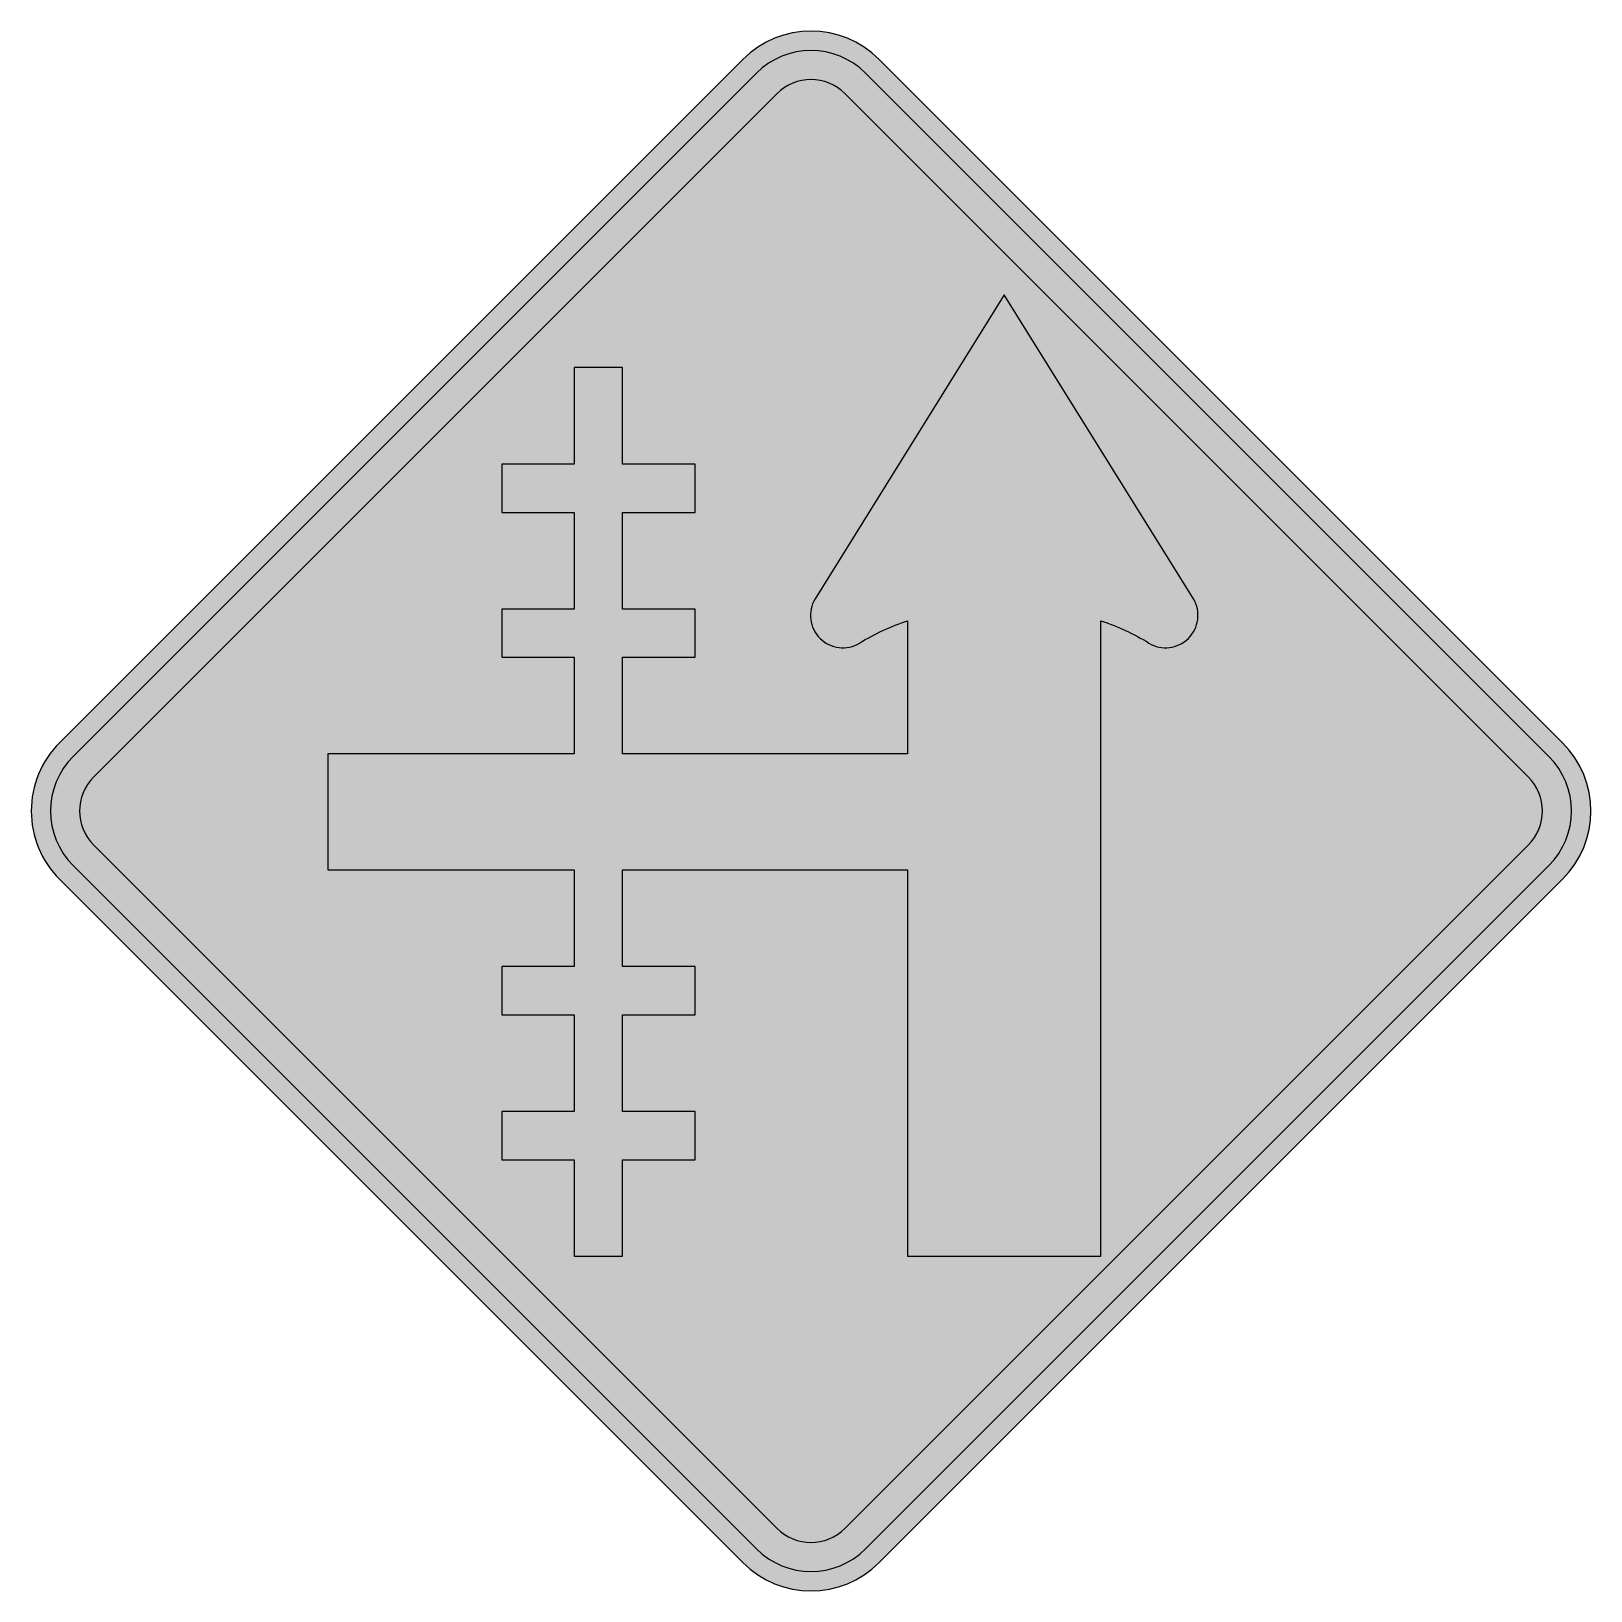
# Model space of a CAD drawing. Extents: x -404 to 404, y -404 to 404.
import ezdxf

# ---------------------------------------------------------------- set-up
doc = ezdxf.new("R2010")
doc.units = 0
doc.header["$LTSCALE"] = 0.5

msp = doc.modelspace()

# ---------------------------------------------------------------- hatches: boundary and pattern name
h = msp.add_hatch(color=50)
h.dxf.hatch_style = 1
edge = h.paths.add_edge_path()
edge.add_line((35.35533905932732, -388.9087296526011), (388.9087296526011, -35.35533905932738))
edge.add_arc((353.5533905932737, 5.684341886080801e-14), 50.00000000000009, 315, 404.9999999999998)
edge.add_line((388.9087296526012, 35.35533905932738), (35.35533905932755, 388.908729652601))
edge.add_arc((1.13686837721616e-13, 353.5533905932735), 50.00000000000009, 45, 134.9999999999998)
edge.add_line((-35.35533905932721, 388.9087296526011), (-388.9087296526011, 35.35533905932738))
edge.add_arc((-353.5533905932737, 0), 50.00000000000002, 135, 225.0000000000001)
edge.add_line((-388.908729652601, -35.35533905932743), (-35.35533905932743, -388.9087296526011))
edge.add_arc((-5.684341886080801e-14, -353.5533905932737), 50, 225, 315)
h = msp.add_hatch(color=256)
h.dxf.hatch_style = 1
h.paths.add_polyline_path([(28.28427124746213, 381.8376618407354, 0.4142135623730949), (-28.28427124746185, 381.8376618407354), (-381.8376618407356, 28.28427124746185, 0.4142135623730953), (-381.8376618407357, -28.28427124746196), (-28.28427124746196, -381.8376618407357, 0.4142135623730951), (28.28427124746185, -381.8376618407357), (381.8376618407356, -28.2842712474619, 0.414213562373095), (381.8376618407356, 28.28427124746202)])
h.paths.add_polyline_path([(-17.6776695296636, 371.2310601229373, -0.4142135623730953), (17.67766952966394, 371.2310601229373), (371.2310601229374, 17.67766952966377, -0.4142135623730947), (371.2310601229373, -17.67766952966372), (17.6776695296636, -371.2310601229375, -0.4142135623730946), (-17.67766952966383, -371.2310601229375), (-371.2310601229374, -17.67766952966377, -0.4142135623730951), (-371.2310601229374, 17.67766952966366)], flags=16)
h.paths.add_polyline_path([(-99.99999999999994, 267.2065411570347), (-2.395749622290964, 110.2745104831596, -0.7976136604040563), (-25.1418561384807, 86.93906329429444, 0.05742427633439169), (-49.99999999999989, 98.44980974984816), (-50.00000000000006, 29.5357696565751), (97.5, 29.53576965657521), (97.5, 79.53576965657521), (60, 79.53576965657521), (60, 104.5357696565752), (97.50000000000011, 104.5357696565752), (97.5, 154.5357696565753), (60, 154.5357696565753), (60, 179.5357696565753), (97.5, 179.5357696565753), (97.5, 229.5357696565752), (122.5, 229.5357696565752), (122.5, 179.5357696565753), (160, 179.5357696565752), (160, 154.5357696565753), (122.5000000000002, 154.5357696565752), (122.5, 104.5357696565752), (160, 104.5357696565752), (160, 79.53576965657521), (122.5, 79.53576965657521), (122.5, 29.53576965657521), (250, 29.53576965657521), (250, -30.46423034342479), (122.5, -30.46423034342479), (122.5, -80.46423034342479), (160, -80.46423034342479), (160, -105.4642303434247), (122.5, -105.4642303434247), (122.5, -155.4642303434248), (160, -155.4642303434249), (160, -180.4642303434248), (122.5, -180.464230343425), (122.5, -230.4642303434248), (97.5, -230.4642303434248), (97.5, -180.4642303434249), (60, -180.4642303434249), (60, -155.4642303434249), (97.5, -155.4642303434249), (97.5, -105.4642303434248), (60, -105.4642303434248), (60, -80.46423034342479), (97.5, -80.4642303434249), (97.5, -30.46423034342479), (-50, -30.46423034342479), (-50.00000000000006, -230.4642303434248), (-150.0000000000001, -230.4642303434248), (-149.9999999999999, 98.44980974984821, 0.05742427633439256), (-174.8581438615195, 86.93906329429461, -0.7833524954049365), (-197.9141012539011, 109.7763198099179)], flags=0)
h = msp.add_hatch(color=256)
h.dxf.hatch_style = 1
edge = h.paths.add_edge_path()
edge.add_line((-250, 29.53576965657521), (-250, -30.46423034342479))
edge.add_line((-250, -30.46423034342479), (-122.5, -30.46423034342479))
edge.add_line((-122.5, -30.46423034342479), (-122.5, -80.46423034342479))
edge.add_line((-122.5, -80.46423034342479), (-160, -80.46423034342479))
edge.add_line((-160, -80.46423034342479), (-160, -105.4642303434247))
edge.add_line((-160, -105.4642303434247), (-122.5, -105.4642303434247))
edge.add_line((-122.5, -105.4642303434247), (-122.5000000000001, -155.4642303434248))
edge.add_line((-122.5000000000001, -155.4642303434248), (-160, -155.4642303434249))
edge.add_line((-160, -155.4642303434249), (-160, -180.4642303434248))
edge.add_line((-160, -180.4642303434248), (-122.5, -180.4642303434249))
edge.add_line((-122.5, -180.4642303434249), (-122.5, -230.4642303434248))
edge.add_line((-122.5, -230.4642303434248), (-97.5, -230.4642303434248))
edge.add_line((-97.5, -230.4642303434248), (-97.49999999999989, -180.4642303434248))
edge.add_line((-97.49999999999989, -180.4642303434248), (-60, -180.4642303434249))
edge.add_line((-60, -180.4642303434249), (-60, -155.4642303434249))
edge.add_line((-60, -155.4642303434249), (-97.5, -155.4642303434249))
edge.add_line((-97.5, -155.4642303434249), (-97.50000000000011, -105.4642303434248))
edge.add_line((-97.50000000000011, -105.4642303434248), (-60, -105.4642303434248))
edge.add_line((-60, -105.4642303434248), (-60, -80.46423034342479))
edge.add_line((-60, -80.46423034342479), (-97.5, -80.46423034342484))
edge.add_line((-97.5, -80.46423034342484), (-97.5, -30.46423034342479))
edge.add_line((-97.5, -30.46423034342479), (50.00000000000006, -30.46423034342479))
edge.add_line((50.00000000000006, -30.46423034342479), (50.00000000000006, -230.4642303434248))
edge.add_line((50.00000000000006, -230.4642303434248), (150.0000000000001, -230.4642303434248))
edge.add_line((150.0000000000001, -230.4642303434248), (149.9999999999999, 98.44980974984821))
edge.add_arc((112.4816021733548, -15.17010497770531), 119.6541482698153, 418.58003852591804, 431.7262757988589, ccw=False)
edge.add_arc((183.5702201938148, 101.2005603913938), 16.71198891425879, 238.5800385257843, 390.8738876085197)
edge.add_line((197.9141012539012, 109.7763198099178), (99.99999999999994, 267.2065411570347))
edge.add_line((99.99999999999994, 267.2065411570347), (2.085898746098735, 109.7763198099178))
edge.add_arc((16.42977980618531, 101.2005603913938), 16.71198891425896, 509.1261123914805, 661.4199614742156)
edge.add_arc((87.51839782664632, -15.17010497770542), 119.6541482698158, 468.2737242011416, 481.4199614740824, ccw=False)
edge.add_line((49.99999999999989, 98.44980974984816), (50.00000000000006, 29.5357696565751))
edge.add_line((50.00000000000006, 29.5357696565751), (-97.5, 29.53576965657521))
edge.add_line((-97.5, 29.53576965657521), (-97.5, 79.53576965657521))
edge.add_line((-97.5, 79.53576965657521), (-60, 79.53576965657521))
edge.add_line((-60, 79.53576965657521), (-60, 104.5357696565752))
edge.add_line((-60, 104.5357696565752), (-97.50000000000011, 104.5357696565752))
edge.add_line((-97.50000000000011, 104.5357696565752), (-97.5, 154.5357696565753))
edge.add_line((-97.5, 154.5357696565753), (-60, 154.5357696565753))
edge.add_line((-60, 154.5357696565753), (-60, 179.5357696565753))
edge.add_line((-60, 179.5357696565753), (-97.49999999999989, 179.5357696565753))
edge.add_line((-97.49999999999989, 179.5357696565753), (-97.5, 229.5357696565752))
edge.add_line((-97.5, 229.5357696565752), (-122.5, 229.5357696565752))
edge.add_line((-122.5, 229.5357696565752), (-122.5, 179.5357696565753))
edge.add_line((-122.5, 179.5357696565753), (-160, 179.5357696565752))
edge.add_line((-160, 179.5357696565752), (-160, 154.5357696565753))
edge.add_line((-160, 154.5357696565753), (-122.5000000000001, 154.5357696565752))
edge.add_line((-122.5000000000001, 154.5357696565752), (-122.5, 104.5357696565752))
edge.add_line((-122.5, 104.5357696565752), (-160, 104.5357696565752))
edge.add_line((-160, 104.5357696565752), (-160, 79.53576965657521))
edge.add_line((-160, 79.53576965657521), (-122.5, 79.53576965657521))
edge.add_line((-122.5, 79.53576965657521), (-122.5, 29.53576965657521))
edge.add_line((-122.5, 29.53576965657521), (-250, 29.53576965657521))

# ---------------------------------------------------------------- linework, layer by layer
at = {"color": 50}
msp.add_lwpolyline([(35.35533905932732, -388.9087296526011), (388.9087296526011, -35.35533905932738, 0.414213562373095), (388.9087296526012, 35.35533905932738), (35.35533905932755, 388.908729652601, 0.4142135623730949), (-35.35533905932721, 388.9087296526011), (-388.9087296526011, 35.35533905932738, 0.4142135623730951), (-388.908729652601, -35.35533905932743), (-35.35533905932743, -388.9087296526011, 0.414213562373095)], format="xyb", close=True, dxfattribs=at)
for points in [[(28.28427124746185, -381.8376618407356), (381.8376618407356, -28.2842712474619, 0.4142135623730939), (381.8376618407357, 28.2842712474619), (28.28427124746213, 381.8376618407354, 0.4142135623730939), (-28.28427124746173, 381.8376618407356), (-381.8376618407356, 28.28427124746185, 0.4142135623730953), (-381.8376618407356, -28.28427124746196), (-28.28427124746196, -381.8376618407356, 0.4142135623730951)], [(17.67766952966366, -371.2310601229374), (371.2310601229374, -17.67766952966372, 0.4142135623730931), (371.2310601229374, 17.67766952966372), (17.67766952966394, 371.2310601229373, 0.4142135623730941), (-17.67766952966355, 371.2310601229373), (-371.2310601229374, 17.67766952966366, 0.4142135623730952), (-371.2310601229374, -17.67766952966377), (-17.67766952966377, -371.2310601229374, 0.4142135623730951)], [(-250, 29.53576965657521), (-250, -30.46423034342479), (-122.5, -30.46423034342479), (-122.5, -80.46423034342479), (-160, -80.46423034342479), (-160, -105.4642303434247), (-122.5, -105.4642303434247), (-122.5000000000001, -155.4642303434248), (-160, -155.4642303434249), (-160, -180.4642303434248), (-122.5, -180.4642303434249), (-122.5, -230.4642303434248), (-97.5, -230.4642303434248), (-97.49999999999989, -180.4642303434248), (-60, -180.4642303434249), (-60, -155.4642303434249), (-97.5, -155.4642303434249), (-97.50000000000011, -105.4642303434248), (-60, -105.4642303434248), (-60, -80.46423034342479), (-97.5, -80.46423034342484), (-97.5, -30.46423034342479), (50.00000000000006, -30.46423034342479), (50.00000000000006, -230.4642303434248), (150.0000000000001, -230.4642303434248), (149.9999999999999, 98.44980974984821, -0.05742427633432078), (174.8581438614903, 86.93906329431246, 0.783352495405761), (197.9141012539012, 109.7763198099178), (99.99999999999994, 267.2065411570347), (2.085898746098735, 109.7763198099178, 0.7833524954057616), (25.14185613850987, 86.93906329431229, -0.05742427633432005), (49.99999999999989, 98.44980974984816), (50.00000000000006, 29.5357696565751), (-97.5, 29.53576965657521), (-97.5, 79.53576965657521), (-60, 79.53576965657521), (-60, 104.5357696565752), (-97.50000000000011, 104.5357696565752), (-97.5, 154.5357696565753), (-60, 154.5357696565753), (-60, 179.5357696565753), (-97.49999999999989, 179.5357696565753), (-97.5, 229.5357696565752), (-122.5, 229.5357696565752), (-122.5, 179.5357696565753), (-160, 179.5357696565752), (-160, 154.5357696565753), (-122.5000000000001, 154.5357696565752), (-122.5, 104.5357696565752), (-160, 104.5357696565752), (-160, 79.53576965657521), (-122.5, 79.53576965657521), (-122.5, 29.53576965657521)]]:
    msp.add_lwpolyline(points, format="xyb", close=True)

doc.saveas('drawing.dxf')
